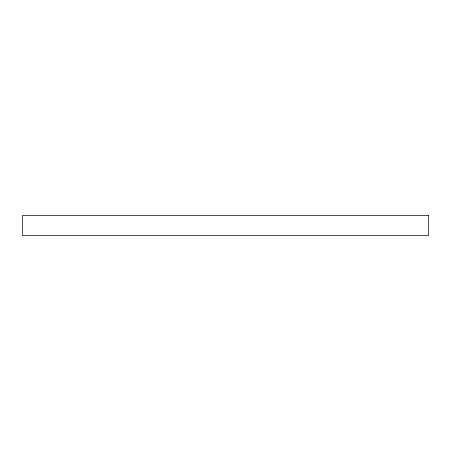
<?xml version="1.0" encoding="UTF-8"?>
<svg xmlns="http://www.w3.org/2000/svg" width="451" height="451" viewBox="0 0 451 451"><rect width="100%" height="100%" fill="white"/><g stroke="black" fill="none" stroke-linecap="round" stroke-linejoin="round"><path stroke-width="0.68" d="M428.45 215.352L22.55 215.352L22.55 235.647L428.45 235.647L428.45 215.352"/></g></svg>
